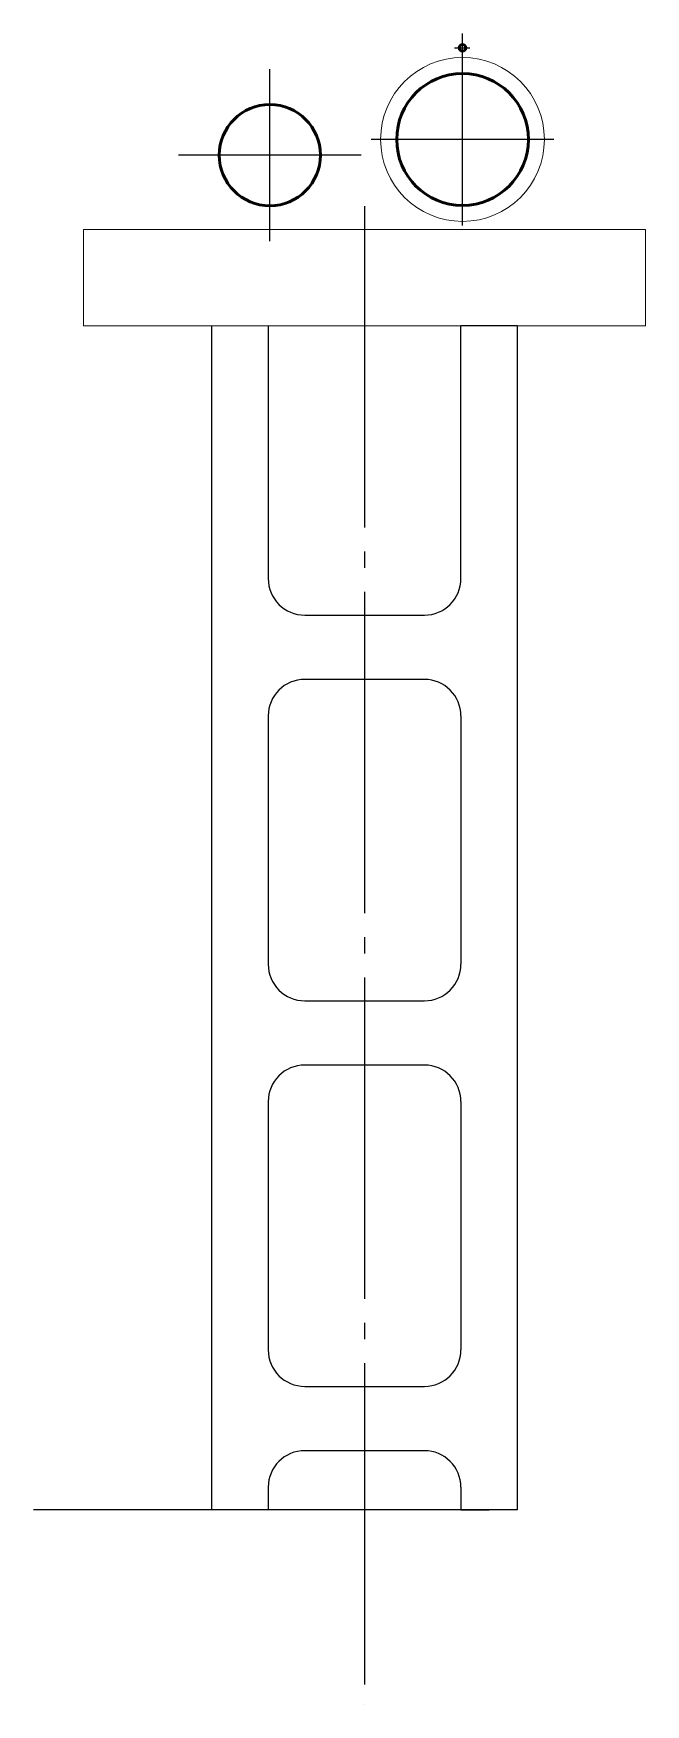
# Model space of a CAD drawing. Header units: inches. Extents: x -228863 to 215834, y 14270 to 189847.
# Drawn here: x -64025 to -60213, y 14760 to 25160 of the extents above; entities that cross this region are included whole.
import ezdxf

# ---------------------------------------------------------------- set-up
doc = ezdxf.new("R2010")
doc.units = ezdxf.units.IN
doc.header["$MEASUREMENT"] = 0
doc.linetypes.add('GOST2.303 5', pattern=[24, 20, -1.5, 1, -1.5])
doc.linetypes.add('ГОСТ 2.303 5', pattern=[24, 20, -1.5, 1, -1.5])
doc.layers.get('0').update_dxf_attribs({"linetype": 'CONTINUOUS', "lineweight": 20})
for name, color, linetype, lineweight in [('Кислород НД', 192, 'CONTINUOUS', 53), ('ККК', 11, 'CONTINUOUS', 53), ('Сж.воздух', 4, 'CONTINUOUS', 53), ('СПДС_ОСИ', 1, 'CONTINUOUS', 25)]:
    doc.layers.add(name, color=color, linetype=linetype, lineweight=lineweight)
doc.layers.add('неосновной', color=7, linetype='CONTINUOUS')

msp = doc.modelspace()

# ---------------------------------------------------------------- linework, layer by layer
at = {"ltscale": 100}
for p, q in [((-63712.979, 23339.544), (-63712.979, 23939.544)), ((-63712.979, 23939.544), (-60212.979, 23939.544)), ((-60212.979, 23339.544), (-60212.979, 23939.544)), ((-60212.979, 23339.544), (-63712.979, 23339.544))]:
    msp.add_line(p, q, dxfattribs=at)
at = {"layer": 'Кислород НД', "ltscale": 100}
msp.add_circle((-62552.756, 24402.044), 315, dxfattribs=at)
at = {"layer": 'ККК', "ltscale": 100}
msp.add_circle((-61352.979, 25069.544), 21, dxfattribs=at)
at = {"layer": 'неосновной', "lineweight": 25, "ltscale": 100}
for p, q in [((-62912.979, 15971.5), (-62912.979, 23339.544)), ((-62562.979, 23339.544), (-62562.979, 21767.251)), ((-61362.979, 21767.251), (-61362.979, 23339.544)), ((-61012.979, 23339.544), (-61362.979, 23339.544)), ((-61012.979, 23339.544), (-61362.979, 23339.544)), ((-61012.979, 23339.544), (-61012.979, 15971.5)), ((-61012.979, 23339.544), (-61012.979, 16179.544)), ((-62335.271, 21539.544), (-61590.686, 21539.544)), ((-61590.686, 21139.544), (-62335.271, 21139.544)), ((-62562.979, 20911.836), (-62562.979, 19367.251)), ((-61362.979, 20911.836), (-61362.979, 19367.251)), ((-62335.271, 19139.544), (-61590.686, 19139.544)), ((-61590.686, 18739.544), (-62335.271, 18739.544)), ((-62562.979, 18511.836), (-62562.979, 16967.251)), ((-61362.979, 18511.836), (-61362.979, 16967.251)), ((-62335.271, 16739.544), (-61590.686, 16739.544)), ((-61590.686, 16339.544), (-62335.271, 16339.544)), ((-62562.979, 16111.836), (-62562.979, 15971.5)), ((-61362.979, 16111.836), (-61362.979, 15971.5)), ((-62562.979, 15971.5), (-62737.979, 15971.5)), ((-61362.979, 15971.5), (-61187.979, 15971.5))]:
    msp.add_line(p, q, dxfattribs=at)
at = {"layer": 'неосновной', "ltscale": 100}
msp.add_line((-61012.979, 15971.5), (-64025.01, 15971.5), dxfattribs=at)
at = {"layer": 'неосновной', "lineweight": 25, "ltscale": 100}
for centre, start, end in [((-62335.271, 21767.251), 180, 270), ((-61590.686, 21767.251), 270, 0), ((-62335.271, 20911.836), 90, 180), ((-61590.686, 20911.836), 0, 90), ((-62335.271, 19367.251), 180, 270), ((-61590.686, 19367.251), 270, 0), ((-62335.271, 18511.836), 90, 180), ((-61590.686, 18511.836), 0, 90), ((-62335.271, 16967.251), 180, 270), ((-61590.686, 16967.251), 270, 0), ((-62335.271, 16111.836), 90, 180), ((-61590.686, 16111.836), 0, 90)]:
    msp.add_arc(centre, 227.708, start, end, dxfattribs=at)
at = {"layer": 'Сж.воздух', "lineweight": 20, "ltscale": 10}
msp.add_circle((-61352.979, 24499.544), 510, dxfattribs=at)
at = {"layer": 'Сж.воздух', "ltscale": 10}
msp.add_circle((-61352.979, 24499.544), 410, dxfattribs=at)
at = {"layer": 'СПДС_ОСИ', "linetype": 'GOST2.303 5', "ltscale": 100}
for p, q in [((-61403.5, 25069.544), (-61307.5, 25069.544)), ((-61352.979, 23964.544), (-61352.979, 25159.5)), ((-62552.756, 23867.044), (-62552.756, 24937.044)), ((-60783.729, 24499.544), (-61922.229, 24499.544)), ((-61983.506, 24402.044), (-63122.006, 24402.044))]:
    msp.add_line(p, q, dxfattribs=at)
at = {"layer": 'СПДС_ОСИ', "linetype": 'ГОСТ 2.303 5', "lineweight": 25, "ltscale": 100}
msp.add_lwpolyline([(-61962.979, 24084.5), (-61962.979, 14759.5), (-61962.979, 14759.5)], dxfattribs=at)

doc.saveas('drawing.dxf')
